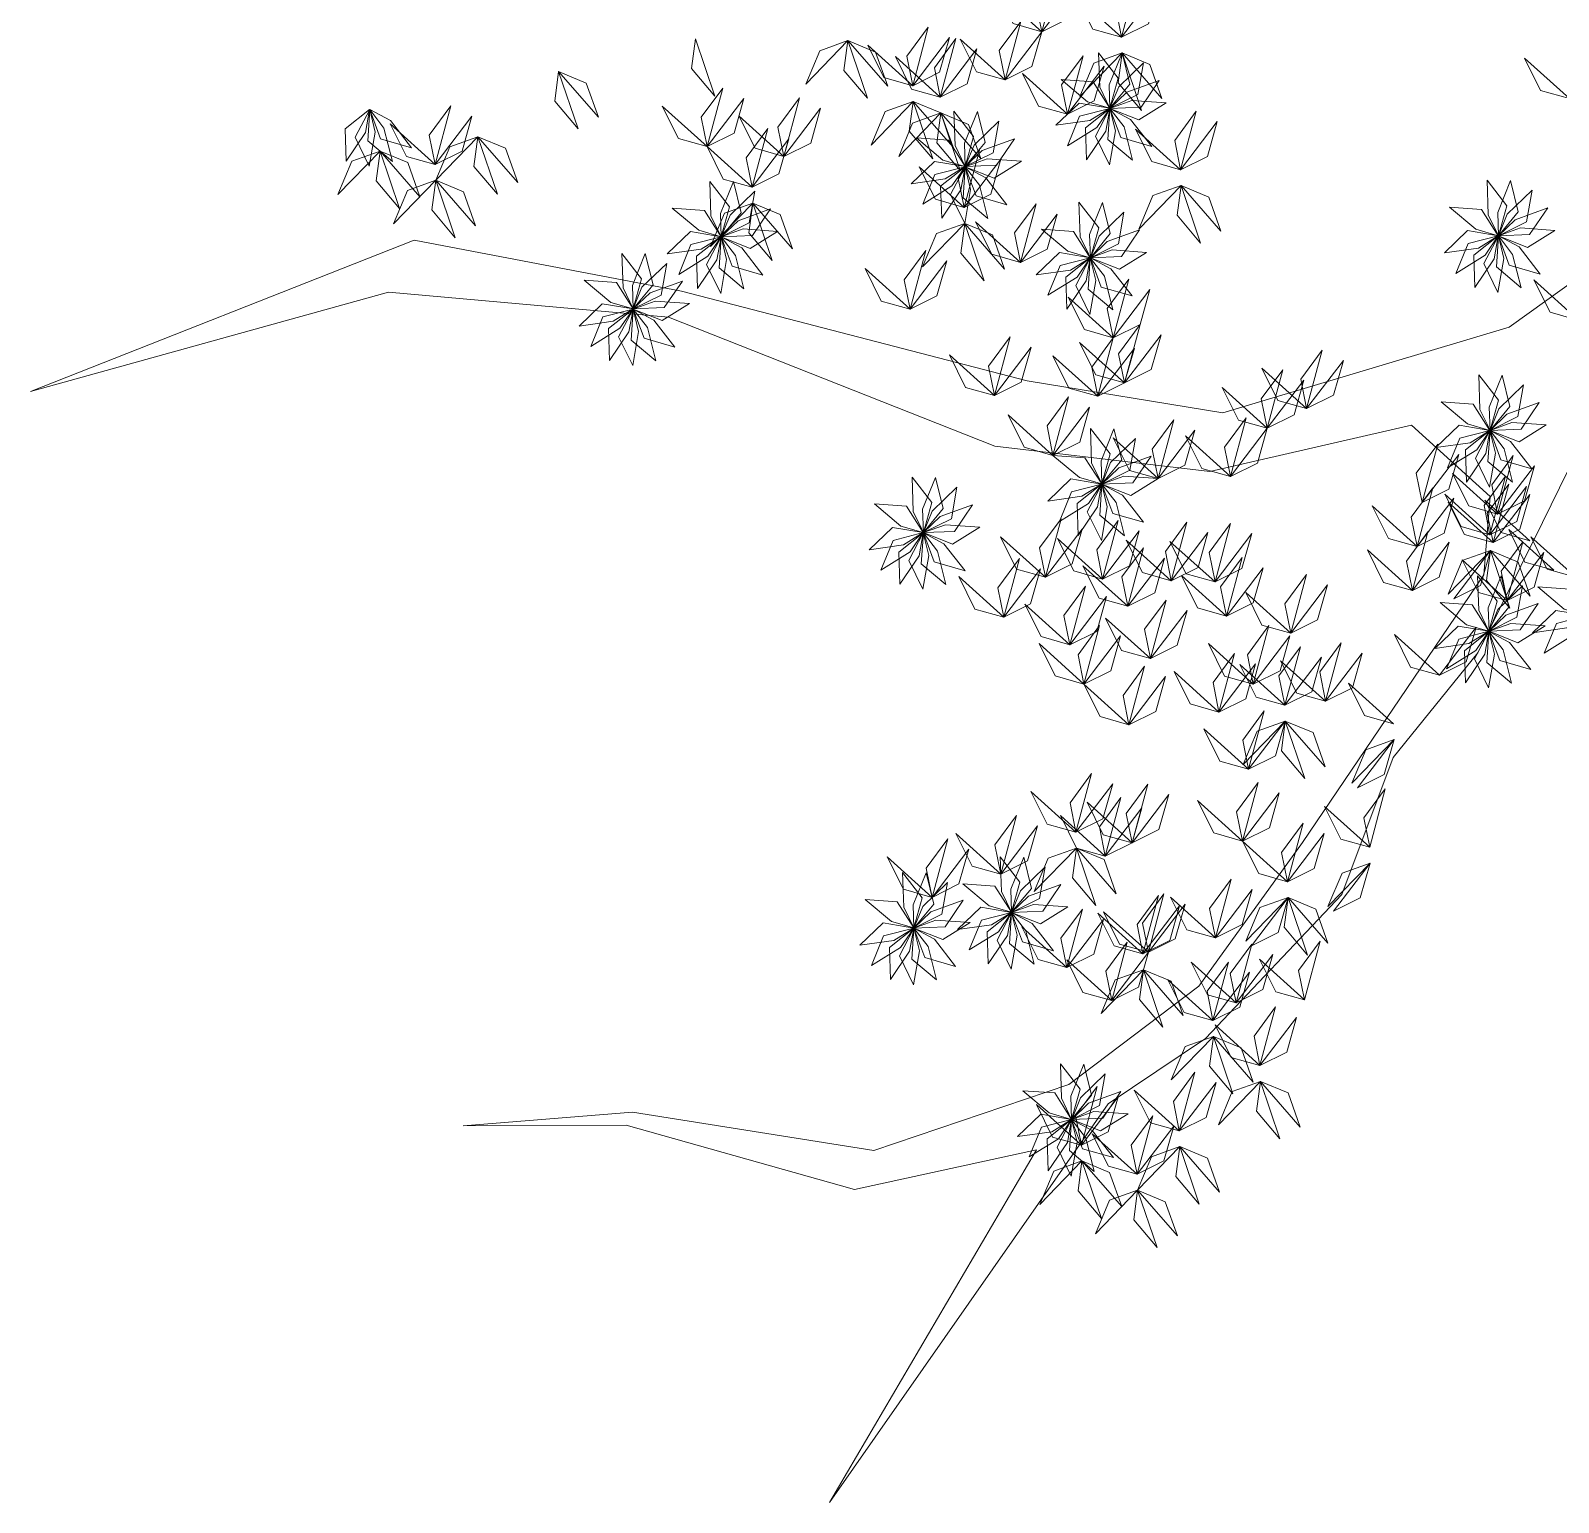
# Model space of a CAD drawing. Header units: inches. Extents: x -173 to 14008, y -3334 to 10368.
# Drawn here: x 9190.7 to 9342, y 512.4 to 658 of the extents above; entities that cross this region are included whole.
import ezdxf

# ---------------------------------------------------------------- set-up
doc = ezdxf.new("R2010")
doc.units = ezdxf.units.IN
doc.header["$MEASUREMENT"] = 0
doc.layers.add('ARREDAMENTO', color=8, linetype='Continuous', lineweight=18)

msp = doc.modelspace()

# ---------------------------------------------------------------- linework, layer by layer
at = {"layer": 'ARREDAMENTO', "lineweight": 0}
for points in [[(9290.83, 657.91), (9290.25, 660.82), (9292.37, 663.71), (9290.83, 657.91)], [(9290.83, 657.91), (9293.48, 659.23), (9294.46, 662.69), (9290.83, 657.91)], [(9298.72, 657.37), (9298.14, 660.28), (9300.26, 663.17), (9298.72, 657.37)], [(9290.83, 657.91), (9287.98, 658.72), (9286.38, 661.93), (9290.83, 657.91)], [(9298.72, 657.37), (9295.87, 658.18), (9294.27, 661.39), (9298.72, 657.37)], [(9298.72, 657.37), (9301.37, 658.69), (9302.35, 662.15), (9298.72, 657.37)], [(9278.05, 652.57), (9277.46, 655.48), (9279.59, 658.37), (9278.05, 652.57)], [(9287.2, 653.14), (9286.61, 656.04), (9288.74, 658.93), (9287.2, 653.14)], [(9287.2, 653.14), (9289.85, 654.46), (9290.83, 657.91), (9287.2, 653.14)], [(9256.55, 657.22), (9256.16, 654.28), (9258.47, 651.54), (9256.55, 657.22)], [(9271.63, 657.03), (9268.84, 656.03), (9267.46, 652.72), (9271.63, 657.03)], [(9271.63, 657.03), (9271.24, 654.09), (9273.56, 651.35), (9271.63, 657.03)], [(9271.63, 657.03), (9274.37, 655.89), (9275.57, 652.51), (9271.63, 657.03)], [(9278.05, 652.57), (9275.2, 653.38), (9273.6, 656.59), (9278.05, 652.57)], [(9278.05, 652.57), (9280.7, 653.9), (9281.68, 657.35), (9278.05, 652.57)], [(9280.78, 651.43), (9280.2, 654.34), (9282.33, 657.23), (9280.78, 651.43)], [(9287.2, 653.14), (9284.35, 653.94), (9282.75, 657.16), (9287.2, 653.14)], [(9280.78, 651.43), (9277.93, 652.24), (9276.33, 655.45), (9280.78, 651.43)], [(9280.78, 651.43), (9283.44, 652.75), (9284.41, 656.21), (9280.78, 651.43)], [(9293.37, 649.75), (9292.78, 652.65), (9294.91, 655.54), (9293.37, 649.75)], [(9298.77, 655.81), (9295.98, 654.81), (9294.6, 651.5), (9298.77, 655.81)], [(9296.44, 655.83), (9296.56, 652.42), (9297.56, 650.34), (9298.39, 653.31), (9296.44, 655.83)], [(9298.77, 655.81), (9297.5, 652.65), (9297.57, 650.34), (9299.53, 652.72), (9298.77, 655.81)], [(9298.77, 655.81), (9298.38, 652.87), (9300.7, 650.13), (9298.77, 655.81)], [(9298.77, 655.81), (9301.51, 654.67), (9302.71, 651.29), (9298.77, 655.81)], [(9343.06, 651.29), (9340.2, 652.1), (9338.6, 655.31), (9343.06, 651.29)], [(9243, 653.97), (9242.61, 651.04), (9244.92, 648.29), (9243, 653.97)], [(9243, 653.97), (9245.73, 652.83), (9246.94, 649.45), (9243, 653.97)], [(9293.37, 649.75), (9290.51, 650.55), (9288.91, 653.77), (9293.37, 649.75)], [(9293.37, 649.75), (9296.02, 651.07), (9297, 654.52), (9293.37, 649.75)], [(9300.89, 654.84), (9298.44, 652.47), (9297.57, 650.34), (9300.33, 651.71), (9300.89, 654.84)], [(9257.7, 646.54), (9257.12, 649.45), (9259.25, 652.34), (9257.7, 646.54)], [(9292.73, 653.18), (9295.34, 650.99), (9297.56, 650.34), (9295.91, 652.95), (9292.73, 653.18)], [(9302.44, 653.1), (9299.24, 651.93), (9297.57, 650.33), (9300.65, 650.46), (9302.44, 653.1)], [(9230.78, 644.78), (9230.2, 647.68), (9232.33, 650.57), (9230.78, 644.78)], [(9257.7, 646.54), (9254.85, 647.35), (9253.25, 650.56), (9257.7, 646.54)], [(9257.7, 646.54), (9260.36, 647.86), (9261.34, 651.32), (9257.7, 646.54)], [(9265.3, 645.57), (9264.71, 648.48), (9266.84, 651.37), (9265.3, 645.57)], [(9265.3, 645.57), (9267.95, 646.89), (9268.93, 650.34), (9265.3, 645.57)], [(9278.1, 651.01), (9275.31, 650.01), (9273.93, 646.7), (9278.1, 651.01)], [(9278.1, 651.01), (9277.71, 648.07), (9280.03, 645.33), (9278.1, 651.01)], [(9278.1, 651.01), (9280.84, 649.87), (9282.04, 646.49), (9278.1, 651.01)], [(9292.22, 648.65), (9295.59, 649.12), (9297.55, 650.34), (9294.51, 650.85), (9292.22, 648.65)], [(9293.37, 646.62), (9296.26, 648.42), (9297.55, 650.33), (9294.57, 649.56), (9293.37, 646.62)], [(9295.24, 645.23), (9297.15, 648.06), (9297.56, 650.33), (9295.14, 648.41), (9295.24, 645.23)], [(9297.52, 644.73), (9298.11, 648.09), (9297.56, 650.33), (9296.13, 647.59), (9297.52, 644.73)], [(9299.8, 645.2), (9298.98, 648.5), (9297.56, 650.33), (9297.37, 647.25), (9299.8, 645.2)], [(9303.14, 650.87), (9299.74, 651.11), (9297.57, 650.33), (9300.44, 649.2), (9303.14, 650.87)], [(9301.7, 646.55), (9299.6, 649.24), (9297.57, 650.33), (9298.64, 647.43), (9301.7, 646.55)], [(9221.98, 645.11), (9223.88, 647.94), (9224.29, 650.21), (9221.88, 648.29), (9221.98, 645.11)], [(9224.25, 644.61), (9224.85, 647.97), (9224.3, 650.21), (9222.87, 647.47), (9224.25, 644.61)], [(9226.54, 645.08), (9225.71, 648.38), (9224.3, 650.21), (9224.11, 647.13), (9226.54, 645.08)], [(9228.43, 646.43), (9226.34, 649.12), (9224.3, 650.21), (9225.38, 647.31), (9228.43, 646.43)], [(9230.78, 644.78), (9233.44, 646.1), (9234.41, 649.55), (9230.78, 644.78)], [(9265.3, 645.57), (9262.45, 646.38), (9260.85, 649.59), (9265.3, 645.57)], [(9280.84, 649.87), (9278.04, 648.87), (9276.66, 645.56), (9280.84, 649.87)], [(9280.84, 649.87), (9280.45, 646.93), (9282.76, 644.19), (9280.84, 649.87)], [(9280.84, 649.87), (9283.57, 648.73), (9284.78, 645.35), (9280.84, 649.87)], [(9282.12, 650.05), (9282.24, 646.64), (9283.24, 644.57), (9284.07, 647.54), (9282.12, 650.05)], [(9284.45, 650.03), (9283.17, 646.87), (9283.24, 644.56), (9285.21, 646.94), (9284.45, 650.03)], [(9286.57, 649.06), (9284.12, 646.7), (9283.25, 644.56), (9286.01, 645.93), (9286.57, 649.06)], [(9304.56, 644.25), (9303.98, 647.16), (9306.1, 650.05), (9304.56, 644.25)], [(9304.56, 644.25), (9307.22, 645.57), (9308.19, 649.03), (9304.56, 644.25)], [(9230.78, 644.78), (9227.93, 645.58), (9226.33, 648.8), (9230.78, 644.78)], [(9235.01, 647.52), (9232.22, 646.52), (9230.84, 643.21), (9235.01, 647.52)], [(9235.01, 647.52), (9234.62, 644.58), (9236.94, 641.84), (9235.01, 647.52)], [(9235.01, 647.52), (9237.75, 646.38), (9238.95, 643), (9235.01, 647.52)], [(9262.16, 642.52), (9261.57, 645.43), (9263.7, 648.32), (9262.16, 642.52)], [(9262.16, 642.52), (9264.81, 643.84), (9265.79, 647.3), (9262.16, 642.52)], [(9278.41, 647.4), (9281.02, 645.21), (9283.23, 644.56), (9281.58, 647.17), (9278.41, 647.4)], [(9288.11, 647.32), (9284.91, 646.15), (9283.25, 644.56), (9286.33, 644.69), (9288.11, 647.32)], [(9304.56, 644.25), (9301.71, 645.06), (9300.11, 648.27), (9304.56, 644.25)], [(9225.32, 646.1), (9222.53, 645.11), (9221.15, 641.79), (9225.32, 646.1)], [(9225.32, 646.1), (9224.93, 643.16), (9227.25, 640.42), (9225.32, 646.1)], [(9225.32, 646.1), (9228.06, 644.96), (9229.26, 641.58), (9225.32, 646.1)], [(9262.16, 642.52), (9259.3, 643.33), (9257.7, 646.54), (9262.16, 642.52)], [(9283.14, 640.52), (9282.56, 643.43), (9284.68, 646.32), (9283.14, 640.52)], [(9277.89, 642.87), (9281.27, 643.34), (9283.23, 644.56), (9280.19, 645.07), (9277.89, 642.87)], [(9283.14, 640.52), (9280.29, 641.33), (9278.69, 644.54), (9283.14, 640.52)], [(9279.04, 640.84), (9281.93, 642.65), (9283.23, 644.55), (9280.24, 643.79), (9279.04, 640.84)], [(9280.92, 639.46), (9282.82, 642.28), (9283.23, 644.55), (9280.81, 642.64), (9280.92, 639.46)], [(9283.19, 638.95), (9283.78, 642.31), (9283.23, 644.55), (9281.8, 641.82), (9283.19, 638.95)], [(9285.48, 639.42), (9284.65, 642.73), (9283.24, 644.55), (9283.04, 641.47), (9285.48, 639.42)], [(9283.14, 640.52), (9285.79, 641.84), (9286.77, 645.29), (9283.14, 640.52)], [(9287.37, 640.77), (9285.27, 643.46), (9283.24, 644.55), (9284.32, 641.66), (9287.37, 640.77)], [(9288.82, 645.1), (9285.42, 645.33), (9283.25, 644.55), (9286.11, 643.42), (9288.82, 645.1)], [(9230.84, 643.21), (9228.04, 642.21), (9226.66, 638.9), (9230.84, 643.21)], [(9230.84, 643.21), (9230.45, 640.27), (9232.76, 637.53), (9230.84, 643.21)], [(9230.84, 643.21), (9233.57, 642.07), (9234.78, 638.69), (9230.84, 643.21)], [(9257.97, 643.1), (9258.08, 639.7), (9259.09, 637.62), (9259.92, 640.59), (9257.97, 643.1)], [(9260.3, 643.09), (9259.02, 639.93), (9259.09, 637.62), (9261.06, 640), (9260.3, 643.09)], [(9334.9, 643.21), (9335.02, 639.8), (9336.02, 637.72), (9336.85, 640.69), (9334.9, 643.21)], [(9337.23, 643.19), (9335.95, 640.03), (9336.02, 637.72), (9337.99, 640.1), (9337.23, 643.19)], [(9262.42, 642.12), (9259.97, 639.75), (9259.09, 637.62), (9261.86, 638.99), (9262.42, 642.12)], [(9304.61, 642.69), (9301.82, 641.69), (9300.44, 638.38), (9304.61, 642.69)], [(9304.61, 642.69), (9304.22, 639.75), (9306.54, 637), (9304.61, 642.69)], [(9304.61, 642.69), (9307.35, 641.54), (9308.56, 638.16), (9304.61, 642.69)], [(9339.35, 642.22), (9336.9, 639.85), (9336.03, 637.72), (9338.79, 639.09), (9339.35, 642.22)], [(9254.25, 640.46), (9256.87, 638.26), (9259.08, 637.62), (9257.43, 640.23), (9254.25, 640.46)], [(9262.21, 640.96), (9259.42, 639.96), (9258.03, 636.65), (9262.21, 640.96)], [(9263.96, 640.38), (9260.76, 639.21), (9259.09, 637.61), (9262.18, 637.74), (9263.96, 640.38)], [(9262.21, 640.96), (9261.82, 638.02), (9264.13, 635.28), (9262.21, 640.96)], [(9262.21, 640.96), (9264.94, 639.82), (9266.15, 636.44), (9262.21, 640.96)], [(9288.72, 635.09), (9288.13, 638), (9290.26, 640.89), (9288.72, 635.09)], [(9288.72, 635.09), (9291.37, 636.41), (9292.35, 639.86), (9288.72, 635.09)], [(9294.5, 641.03), (9294.62, 637.63), (9295.63, 635.55), (9296.46, 638.52), (9294.5, 641.03)], [(9296.84, 641.01), (9295.56, 637.85), (9295.63, 635.55), (9297.6, 637.93), (9296.84, 641.01)], [(9298.96, 640.05), (9296.5, 637.68), (9295.63, 635.55), (9298.4, 636.92), (9298.96, 640.05)], [(9331.19, 640.56), (9333.8, 638.36), (9336.01, 637.72), (9334.36, 640.33), (9331.19, 640.56)], [(9340.9, 640.48), (9337.69, 639.31), (9336.03, 637.71), (9339.11, 637.84), (9340.9, 640.48)], [(9264.66, 638.15), (9261.26, 638.39), (9259.09, 637.61), (9261.96, 636.47), (9264.66, 638.15)], [(9283.19, 638.95), (9280.4, 637.96), (9279.02, 634.64), (9283.19, 638.95)], [(9283.19, 638.95), (9282.8, 636.01), (9285.12, 633.27), (9283.19, 638.95)], [(9283.19, 638.95), (9285.93, 637.81), (9287.13, 634.43), (9283.19, 638.95)], [(9288.72, 635.09), (9285.87, 635.9), (9284.27, 639.11), (9288.72, 635.09)], [(9290.79, 638.38), (9293.41, 636.19), (9295.62, 635.55), (9293.97, 638.15), (9290.79, 638.38)], [(9300.5, 638.3), (9297.3, 637.14), (9295.63, 635.54), (9298.72, 635.67), (9300.5, 638.3)], [(9330.67, 636.03), (9334.05, 636.5), (9336.01, 637.72), (9332.97, 638.23), (9330.67, 636.03)], [(9341.6, 638.25), (9338.2, 638.49), (9336.03, 637.71), (9338.9, 636.57), (9341.6, 638.25)], [(9253.74, 635.92), (9257.12, 636.4), (9259.08, 637.61), (9256.04, 638.13), (9253.74, 635.92)], [(9254.89, 633.9), (9257.78, 635.7), (9259.08, 637.61), (9256.09, 636.84), (9254.89, 633.9)], [(9256.76, 632.51), (9258.67, 635.34), (9259.08, 637.61), (9256.66, 635.69), (9256.76, 632.51)], [(9259.04, 632.01), (9259.63, 635.37), (9259.08, 637.61), (9257.65, 634.87), (9259.04, 632.01)], [(9261.32, 632.47), (9260.5, 635.78), (9259.09, 637.6), (9258.89, 634.53), (9261.32, 632.47)], [(9263.22, 633.83), (9261.12, 636.51), (9259.09, 637.6), (9260.16, 634.71), (9263.22, 633.83)], [(9331.82, 634), (9334.71, 635.8), (9336.01, 637.71), (9333.02, 636.94), (9331.82, 634)], [(9333.7, 632.61), (9335.6, 635.44), (9336.01, 637.71), (9333.59, 635.79), (9333.7, 632.61)], [(9335.97, 632.11), (9336.57, 635.47), (9336.02, 637.71), (9334.59, 634.97), (9335.97, 632.11)], [(9338.26, 632.58), (9337.43, 635.88), (9336.02, 637.7), (9335.82, 634.63), (9338.26, 632.58)], [(9340.15, 633.93), (9338.06, 636.62), (9336.02, 637.71), (9337.1, 634.81), (9340.15, 633.93)], [(9249.25, 635.97), (9249.37, 632.56), (9250.38, 630.48), (9251.21, 633.46), (9249.25, 635.97)], [(9251.58, 635.95), (9250.31, 632.79), (9250.38, 630.48), (9252.35, 632.86), (9251.58, 635.95)], [(9277.79, 630.46), (9277.2, 633.36), (9279.33, 636.25), (9277.79, 630.46)], [(9277.79, 630.46), (9280.44, 631.78), (9281.42, 635.23), (9277.79, 630.46)], [(9290.28, 633.85), (9293.66, 634.33), (9295.62, 635.54), (9292.58, 636.06), (9290.28, 633.85)], [(9291.43, 631.83), (9294.32, 633.63), (9295.62, 635.54), (9292.63, 634.77), (9291.43, 631.83)], [(9293.3, 630.44), (9295.21, 633.27), (9295.62, 635.54), (9293.2, 633.62), (9293.3, 630.44)], [(9295.58, 629.94), (9296.17, 633.29), (9295.62, 635.53), (9294.19, 632.8), (9295.58, 629.94)], [(9297.86, 630.4), (9297.04, 633.71), (9295.62, 635.53), (9295.43, 632.45), (9297.86, 630.4)], [(9301.2, 636.08), (9297.8, 636.32), (9295.63, 635.54), (9298.5, 634.4), (9301.2, 636.08)], [(9299.76, 631.76), (9297.66, 634.44), (9295.63, 635.53), (9296.7, 632.64), (9299.76, 631.76)], [(9253.71, 634.98), (9251.25, 632.62), (9250.38, 630.48), (9253.14, 631.85), (9253.71, 634.98)], [(9277.79, 630.46), (9274.93, 631.26), (9273.33, 634.48), (9277.79, 630.46)], [(9245.54, 633.32), (9248.15, 631.13), (9250.37, 630.48), (9248.72, 633.09), (9245.54, 633.32)], [(9255.25, 633.24), (9252.05, 632.07), (9250.38, 630.48), (9253.46, 630.61), (9255.25, 633.24)], [(9297.9, 627.62), (9297.31, 630.53), (9299.44, 633.42), (9297.9, 627.62)], [(9297.9, 627.62), (9300.55, 628.94), (9301.53, 632.4), (9297.9, 627.62)], [(9343.99, 629.35), (9341.13, 630.15), (9339.53, 633.36), (9343.99, 629.35)], [(9245.03, 628.79), (9248.4, 629.26), (9250.37, 630.48), (9247.32, 630.99), (9245.03, 628.79)], [(9255.95, 631.02), (9252.55, 631.25), (9250.38, 630.47), (9253.25, 629.34), (9255.95, 631.02)], [(9297.9, 627.62), (9295.05, 628.43), (9293.45, 631.64), (9297.9, 627.62)], [(9246.18, 626.76), (9249.07, 628.57), (9250.37, 630.47), (9247.38, 629.71), (9246.18, 626.76)], [(9248.05, 625.37), (9249.96, 628.2), (9250.37, 630.47), (9247.95, 628.55), (9248.05, 625.37)], [(9250.33, 624.87), (9250.92, 628.23), (9250.37, 630.47), (9248.94, 627.73), (9250.33, 624.87)], [(9252.61, 625.34), (9251.79, 628.64), (9250.37, 630.47), (9250.18, 627.39), (9252.61, 625.34)], [(9254.51, 626.69), (9252.41, 629.38), (9250.38, 630.47), (9251.45, 627.58), (9254.51, 626.69)], [(9286.13, 621.92), (9285.55, 624.82), (9287.68, 627.71), (9286.13, 621.92)], [(9299.01, 623.15), (9298.42, 626.05), (9300.55, 628.94), (9299.01, 623.15)], [(9299.01, 623.15), (9301.66, 624.47), (9302.64, 627.92), (9299.01, 623.15)], [(9286.13, 621.92), (9288.79, 623.24), (9289.76, 626.69), (9286.13, 621.92)], [(9299.01, 623.15), (9296.16, 623.96), (9294.56, 627.17), (9299.01, 623.15)], [(9296.36, 621.83), (9295.77, 624.73), (9297.9, 627.62), (9296.36, 621.83)], [(9296.36, 621.83), (9299.01, 623.15), (9299.99, 626.6), (9296.36, 621.83)], [(9317.04, 620.61), (9316.46, 623.52), (9318.59, 626.41), (9317.04, 620.61)], [(9286.13, 621.92), (9283.28, 622.72), (9281.68, 625.94), (9286.13, 621.92)], [(9296.36, 621.83), (9293.5, 622.63), (9291.9, 625.85), (9296.36, 621.83)], [(9317.04, 620.61), (9314.19, 621.42), (9312.59, 624.63), (9317.04, 620.61)], [(9317.04, 620.61), (9319.7, 621.93), (9320.68, 625.39), (9317.04, 620.61)], [(9313.14, 618.67), (9312.55, 621.57), (9314.68, 624.46), (9313.14, 618.67)], [(9313.14, 618.67), (9315.79, 619.99), (9316.77, 623.44), (9313.14, 618.67)], [(9334.07, 623.95), (9334.18, 620.54), (9335.19, 618.47), (9336.02, 621.44), (9334.07, 623.95)], [(9336.4, 623.93), (9335.12, 620.77), (9335.19, 618.46), (9337.16, 620.84), (9336.4, 623.93)], [(9291.93, 615.99), (9291.35, 618.9), (9293.47, 621.79), (9291.93, 615.99)], [(9313.14, 618.67), (9310.28, 619.47), (9308.68, 622.69), (9313.14, 618.67)], [(9338.52, 622.96), (9336.07, 620.6), (9335.19, 618.46), (9337.96, 619.83), (9338.52, 622.96)], [(9291.93, 615.99), (9294.58, 617.31), (9295.56, 620.77), (9291.93, 615.99)], [(9330.35, 621.3), (9332.97, 619.11), (9335.18, 618.46), (9333.53, 621.07), (9330.35, 621.3)], [(9340.06, 621.22), (9336.86, 620.05), (9335.19, 618.46), (9338.28, 618.59), (9340.06, 621.22)], [(9291.93, 615.99), (9289.08, 616.8), (9287.48, 620.01), (9291.93, 615.99)], [(9295.64, 618.64), (9295.76, 615.24), (9296.76, 613.16), (9297.59, 616.13), (9295.64, 618.64)], [(9297.97, 618.62), (9296.69, 615.46), (9296.77, 613.16), (9298.73, 615.53), (9297.97, 618.62)], [(9302.34, 613.69), (9301.76, 616.6), (9303.88, 619.49), (9302.34, 613.69)], [(9309.51, 613.89), (9308.92, 616.8), (9311.05, 619.69), (9309.51, 613.89)], [(9309.51, 613.89), (9312.16, 615.21), (9313.14, 618.67), (9309.51, 613.89)], [(9329.84, 616.77), (9333.22, 617.24), (9335.18, 618.46), (9332.14, 618.97), (9329.84, 616.77)], [(9340.76, 619), (9337.36, 619.23), (9335.19, 618.45), (9338.06, 617.32), (9340.76, 619)], [(9300.09, 617.66), (9297.64, 615.29), (9296.77, 613.15), (9299.53, 614.53), (9300.09, 617.66)], [(9302.34, 613.69), (9299.49, 614.5), (9297.89, 617.71), (9302.34, 613.69)], [(9302.34, 613.69), (9304.99, 615.01), (9305.97, 618.47), (9302.34, 613.69)], [(9309.51, 613.89), (9306.65, 614.7), (9305.05, 617.91), (9309.51, 613.89)], [(9328.47, 611.32), (9327.88, 614.22), (9330.01, 617.11), (9328.47, 611.32)], [(9330.99, 614.74), (9333.88, 616.55), (9335.18, 618.45), (9332.19, 617.69), (9330.99, 614.74)], [(9332.86, 613.35), (9334.77, 616.18), (9335.18, 618.45), (9332.76, 616.54), (9332.86, 613.35)], [(9335.14, 612.85), (9335.73, 616.21), (9335.18, 618.45), (9333.75, 615.72), (9335.14, 612.85)], [(9337.42, 613.32), (9336.6, 616.63), (9335.19, 618.45), (9334.99, 615.37), (9337.42, 613.32)], [(9339.32, 614.67), (9337.22, 617.36), (9335.19, 618.45), (9336.26, 615.56), (9339.32, 614.67)], [(9291.93, 615.99), (9294.54, 613.8), (9296.76, 613.16), (9295.1, 615.76), (9291.93, 615.99)], [(9301.64, 615.91), (9298.44, 614.75), (9296.77, 613.15), (9299.85, 613.28), (9301.64, 615.91)], [(9328.47, 611.32), (9331.12, 612.64), (9332.1, 616.09), (9328.47, 611.32)], [(9335.94, 610.17), (9335.36, 613.08), (9337.49, 615.97), (9335.94, 610.17)], [(9335.94, 610.17), (9333.09, 610.98), (9331.49, 614.19), (9335.94, 610.17)], [(9335.94, 610.17), (9338.6, 611.49), (9339.58, 614.95), (9335.94, 610.17)], [(9277.98, 613.83), (9278.1, 610.43), (9279.1, 608.35), (9279.93, 611.32), (9277.98, 613.83)], [(9280.31, 613.81), (9279.03, 610.65), (9279.1, 608.35), (9281.07, 610.72), (9280.31, 613.81)], [(9282.43, 612.85), (9279.98, 610.48), (9279.11, 608.34), (9281.87, 609.72), (9282.43, 612.85)], [(9291.42, 611.46), (9294.79, 611.94), (9296.75, 613.15), (9293.71, 613.67), (9291.42, 611.46)], [(9292.57, 609.43), (9295.46, 611.24), (9296.75, 613.15), (9293.76, 612.38), (9292.57, 609.43)], [(9294.44, 608.05), (9296.35, 610.88), (9296.75, 613.15), (9294.34, 611.23), (9294.44, 608.05)], [(9296.72, 607.55), (9297.31, 610.9), (9296.76, 613.14), (9295.33, 610.41), (9296.72, 607.55)], [(9299, 608.01), (9298.17, 611.32), (9296.76, 613.14), (9296.57, 610.06), (9299, 608.01)], [(9300.9, 609.37), (9298.8, 612.05), (9296.76, 613.14), (9297.84, 610.25), (9300.9, 609.37)], [(9302.34, 613.69), (9298.94, 613.93), (9296.77, 613.15), (9299.64, 612.01), (9302.34, 613.69)], [(9327.99, 606.97), (9327.4, 609.87), (9329.53, 612.76), (9327.99, 606.97)], [(9335.18, 608.13), (9334.6, 611.04), (9336.72, 613.93), (9335.18, 608.13)], [(9335.5, 607.35), (9334.91, 610.26), (9337.04, 613.15), (9335.5, 607.35)], [(9335.18, 608.13), (9337.84, 609.45), (9338.81, 612.9), (9335.18, 608.13)], [(9274.27, 611.18), (9276.88, 608.99), (9279.09, 608.35), (9277.44, 610.95), (9274.27, 611.18)], [(9283.97, 611.1), (9280.77, 609.94), (9279.11, 608.34), (9282.19, 608.47), (9283.97, 611.1)], [(9327.99, 606.97), (9330.64, 608.29), (9331.62, 611.74), (9327.99, 606.97)], [(9335.18, 608.13), (9332.33, 608.94), (9330.73, 612.15), (9335.18, 608.13)], [(9335.5, 607.35), (9332.65, 608.16), (9331.05, 611.37), (9335.5, 607.35)], [(9339.14, 607.53), (9336.29, 608.34), (9334.69, 611.55), (9339.14, 607.53)], [(9335.5, 607.35), (9338.15, 608.67), (9339.13, 612.12), (9335.5, 607.35)], [(9291.19, 603.92), (9290.6, 606.83), (9292.73, 609.72), (9291.19, 603.92)], [(9296.84, 603.74), (9296.26, 606.65), (9298.38, 609.54), (9296.84, 603.74)], [(9327.99, 606.97), (9325.13, 607.77), (9323.54, 610.98), (9327.99, 606.97)], [(9273.75, 606.65), (9277.13, 607.13), (9279.09, 608.34), (9276.05, 608.86), (9273.75, 606.65)], [(9274.9, 604.62), (9277.79, 606.43), (9279.09, 608.34), (9276.1, 607.57), (9274.9, 604.62)], [(9276.78, 603.24), (9278.68, 606.06), (9279.09, 608.33), (9276.67, 606.42), (9276.78, 603.24)], [(9279.05, 602.74), (9279.64, 606.09), (9279.09, 608.33), (9277.66, 605.6), (9279.05, 602.74)], [(9281.34, 603.2), (9280.51, 606.51), (9279.1, 608.33), (9278.9, 605.25), (9281.34, 603.2)], [(9283.23, 604.56), (9281.13, 607.24), (9279.1, 608.33), (9280.18, 605.44), (9283.23, 604.56)], [(9284.68, 608.88), (9281.28, 609.12), (9279.11, 608.34), (9281.97, 607.2), (9284.68, 608.88)], [(9291.19, 603.92), (9293.84, 605.24), (9294.82, 608.69), (9291.19, 603.92)], [(9296.84, 603.74), (9299.5, 605.06), (9300.47, 608.52), (9296.84, 603.74)], [(9303.64, 603.57), (9303.06, 606.48), (9305.18, 609.37), (9303.64, 603.57)], [(9303.64, 603.57), (9306.29, 604.89), (9307.27, 608.35), (9303.64, 603.57)], [(9307.97, 603.46), (9307.38, 606.37), (9309.51, 609.26), (9307.97, 603.46)], [(9307.97, 603.46), (9310.62, 604.78), (9311.6, 608.24), (9307.97, 603.46)], [(9327.51, 602.61), (9326.92, 605.52), (9329.05, 608.41), (9327.51, 602.61)], [(9341.5, 604.62), (9338.64, 605.43), (9337.04, 608.64), (9341.5, 604.62)], [(9291.19, 603.92), (9288.33, 604.73), (9286.73, 607.94), (9291.19, 603.92)], [(9296.84, 603.74), (9293.99, 604.55), (9292.39, 607.76), (9296.84, 603.74)], [(9299.34, 601.05), (9298.76, 603.96), (9300.89, 606.85), (9299.34, 601.05)], [(9303.64, 603.57), (9300.79, 604.38), (9299.19, 607.59), (9303.64, 603.57)], [(9307.97, 603.46), (9305.11, 604.27), (9303.51, 607.48), (9307.97, 603.46)], [(9327.51, 602.61), (9324.66, 603.42), (9323.06, 606.63), (9327.51, 602.61)], [(9327.51, 602.61), (9330.16, 603.94), (9331.14, 607.39), (9327.51, 602.61)], [(9335.23, 606.56), (9332.44, 605.57), (9331.06, 602.26), (9335.23, 606.56)], [(9331.6, 601.79), (9334.26, 603.11), (9335.23, 606.56), (9331.6, 601.79)], [(9335.23, 606.56), (9334.84, 603.62), (9337.16, 600.88), (9335.23, 606.56)], [(9335.23, 606.56), (9337.97, 605.42), (9339.18, 602.04), (9335.23, 606.56)], [(9336.89, 601.62), (9336.31, 604.53), (9338.43, 607.42), (9336.89, 601.62)], [(9343.69, 603.92), (9340.84, 604.73), (9339.24, 607.94), (9343.69, 603.92)], [(9287.07, 599.97), (9286.48, 602.88), (9288.61, 605.77), (9287.07, 599.97)], [(9299.34, 601.05), (9296.49, 601.86), (9294.89, 605.07), (9299.34, 601.05)], [(9299.34, 601.05), (9302, 602.37), (9302.97, 605.83), (9299.34, 601.05)], [(9309.11, 600.08), (9308.52, 602.99), (9310.65, 605.88), (9309.11, 600.08)], [(9336.89, 601.62), (9334.04, 602.43), (9332.44, 605.64), (9336.89, 601.62)], [(9336.89, 601.62), (9339.55, 602.94), (9340.52, 606.39), (9336.89, 601.62)], [(9287.07, 599.97), (9284.21, 600.78), (9282.61, 603.99), (9287.07, 599.97)], [(9287.07, 599.97), (9289.72, 601.29), (9290.7, 604.75), (9287.07, 599.97)], [(9309.11, 600.08), (9306.25, 600.89), (9304.65, 604.1), (9309.11, 600.08)], [(9309.11, 600.08), (9311.76, 601.4), (9312.74, 604.86), (9309.11, 600.08)], [(9315.47, 598.39), (9314.88, 601.3), (9317.01, 604.19), (9315.47, 598.39)], [(9333.96, 604.07), (9334.08, 600.67), (9335.08, 598.59), (9335.91, 601.56), (9333.96, 604.07)], [(9336.29, 604.05), (9335.01, 600.89), (9335.09, 598.59), (9337.05, 600.97), (9336.29, 604.05)], [(9293.6, 597.25), (9293.02, 600.15), (9295.14, 603.04), (9293.6, 597.25)], [(9293.6, 597.25), (9293.02, 600.15), (9295.14, 603.04), (9293.6, 597.25)], [(9293.6, 597.25), (9296.26, 598.57), (9297.23, 602.02), (9293.6, 597.25)], [(9293.6, 597.25), (9296.26, 598.57), (9297.23, 602.02), (9293.6, 597.25)], [(9315.47, 598.39), (9312.61, 599.2), (9311.02, 602.41), (9315.47, 598.39)], [(9315.47, 598.39), (9318.12, 599.71), (9319.1, 603.16), (9315.47, 598.39)], [(9338.41, 603.09), (9335.96, 600.72), (9335.09, 598.59), (9337.85, 599.96), (9338.41, 603.09)], [(9339.92, 602.97), (9342.53, 600.78), (9344.75, 600.14), (9343.1, 602.74), (9339.92, 602.97)], [(9293.6, 597.25), (9290.75, 598.05), (9289.15, 601.27), (9293.6, 597.25)], [(9293.6, 597.25), (9290.75, 598.05), (9289.15, 601.27), (9293.6, 597.25)], [(9301.57, 595.87), (9300.99, 598.78), (9303.12, 601.67), (9301.57, 595.87)], [(9301.57, 595.87), (9304.23, 597.19), (9305.21, 600.64), (9301.57, 595.87)], [(9330.25, 601.42), (9332.86, 599.23), (9335.08, 598.59), (9333.42, 601.19), (9330.25, 601.42)], [(9339.96, 601.34), (9336.76, 600.18), (9335.09, 598.58), (9338.17, 598.71), (9339.96, 601.34)], [(9339.41, 598.44), (9342.78, 598.92), (9344.74, 600.13), (9341.7, 600.65), (9339.41, 598.44)], [(9295, 593.35), (9294.41, 596.26), (9296.54, 599.15), (9295, 593.35)], [(9301.57, 595.87), (9298.72, 596.68), (9297.12, 599.89), (9301.57, 595.87)], [(9311.76, 593.35), (9311.18, 596.25), (9313.3, 599.14), (9311.76, 593.35)], [(9329.74, 596.89), (9333.11, 597.37), (9335.07, 598.58), (9332.03, 599.1), (9329.74, 596.89)], [(9330.18, 594.23), (9332.83, 595.55), (9333.81, 599), (9330.18, 594.23)], [(9340.66, 599.12), (9337.26, 599.36), (9335.09, 598.58), (9337.96, 597.44), (9340.66, 599.12)], [(9340.56, 596.42), (9343.45, 598.22), (9344.74, 600.13), (9341.76, 599.36), (9340.56, 596.42)], [(9295, 593.35), (9297.65, 594.67), (9298.63, 598.13), (9295, 593.35)], [(9311.76, 593.35), (9314.41, 594.67), (9315.39, 598.12), (9311.76, 593.35)], [(9318.91, 591.65), (9318.33, 594.55), (9320.45, 597.44), (9318.91, 591.65)], [(9330.18, 594.23), (9327.33, 595.03), (9325.73, 598.25), (9330.18, 594.23)], [(9330.89, 594.87), (9333.78, 596.67), (9335.07, 598.58), (9332.09, 597.81), (9330.89, 594.87)], [(9332.76, 593.48), (9334.67, 596.31), (9335.07, 598.58), (9332.66, 596.66), (9332.76, 593.48)], [(9335.04, 592.98), (9335.63, 596.33), (9335.08, 598.57), (9333.65, 595.84), (9335.04, 592.98)], [(9337.32, 593.44), (9336.49, 596.75), (9335.08, 598.57), (9334.89, 595.49), (9337.32, 593.44)], [(9339.22, 594.8), (9337.12, 597.48), (9335.08, 598.57), (9336.16, 595.68), (9339.22, 594.8)], [(9295, 593.35), (9292.15, 594.16), (9290.55, 597.37), (9295, 593.35)], [(9311.76, 593.35), (9308.91, 594.15), (9307.31, 597.37), (9311.76, 593.35)], [(9308.36, 590.59), (9307.78, 593.5), (9309.9, 596.39), (9308.36, 590.59)], [(9314.88, 591.26), (9314.3, 594.16), (9316.42, 597.05), (9314.88, 591.26)], [(9314.88, 591.26), (9317.54, 592.58), (9318.51, 596.03), (9314.88, 591.26)], [(9318.91, 591.65), (9321.57, 592.97), (9322.54, 596.42), (9318.91, 591.65)], [(9299.45, 589.33), (9298.87, 592.24), (9300.99, 595.13), (9299.45, 589.33)], [(9308.36, 590.59), (9305.51, 591.4), (9303.91, 594.61), (9308.36, 590.59)], [(9308.36, 590.59), (9311.02, 591.91), (9311.99, 595.37), (9308.36, 590.59)], [(9314.88, 591.26), (9312.03, 592.06), (9310.43, 595.28), (9314.88, 591.26)], [(9318.91, 591.65), (9316.06, 592.45), (9314.46, 595.67), (9318.91, 591.65)], [(9299.45, 589.33), (9296.6, 590.14), (9295, 593.35), (9299.45, 589.33)], [(9299.45, 589.33), (9302.1, 590.65), (9303.08, 594.11), (9299.45, 589.33)], [(9325.63, 589.43), (9322.78, 590.23), (9321.18, 593.44), (9325.63, 589.43)], [(9311.3, 584.92), (9310.72, 587.82), (9312.85, 590.71), (9311.3, 584.92)], [(9311.3, 584.92), (9308.45, 585.72), (9306.85, 588.94), (9311.3, 584.92)], [(9314.93, 589.69), (9312.14, 588.7), (9310.76, 585.38), (9314.93, 589.69)], [(9311.3, 584.92), (9313.96, 586.24), (9314.93, 589.69), (9311.3, 584.92)], [(9311.3, 584.92), (9313.96, 586.24), (9314.93, 589.69), (9311.3, 584.92)], [(9314.93, 589.69), (9314.54, 586.75), (9316.86, 584.01), (9314.93, 589.69)], [(9314.93, 589.69), (9317.67, 588.55), (9318.88, 585.17), (9314.93, 589.69)], [(9325.69, 587.86), (9322.89, 586.86), (9321.51, 583.55), (9325.69, 587.86)], [(9322.06, 583.08), (9324.71, 584.41), (9325.69, 587.86), (9322.06, 583.08)], [(9294.2, 578.69), (9293.62, 581.6), (9295.75, 584.49), (9294.2, 578.69)], [(9294.2, 578.69), (9291.35, 579.5), (9289.75, 582.71), (9294.2, 578.69)], [(9294.2, 578.69), (9296.86, 580.02), (9297.84, 583.47), (9294.2, 578.69)], [(9299.76, 577.64), (9299.18, 580.55), (9301.31, 583.44), (9299.76, 577.64)], [(9299.76, 577.64), (9302.42, 578.96), (9303.39, 582.42), (9299.76, 577.64)], [(9310.7, 577.81), (9310.11, 580.72), (9312.24, 583.61), (9310.7, 577.81)], [(9310.7, 577.81), (9313.35, 579.13), (9314.33, 582.58), (9310.7, 577.81)], [(9323.28, 577.21), (9322.69, 580.11), (9324.82, 583), (9323.28, 577.21)], [(9299.76, 577.64), (9296.91, 578.45), (9295.31, 581.66), (9299.76, 577.64)], [(9297.11, 576.32), (9296.52, 579.23), (9298.65, 582.12), (9297.11, 576.32)], [(9297.11, 576.32), (9299.76, 577.64), (9300.74, 581.1), (9297.11, 576.32)], [(9310.7, 577.81), (9307.84, 578.62), (9306.24, 581.83), (9310.7, 577.81)], [(9323.28, 577.21), (9320.42, 578.01), (9318.82, 581.23), (9323.28, 577.21)], [(9286.77, 574.55), (9286.19, 577.45), (9288.31, 580.34), (9286.77, 574.55)], [(9286.77, 574.55), (9289.42, 575.87), (9290.4, 579.32), (9286.77, 574.55)], [(9297.11, 576.32), (9294.26, 577.13), (9292.66, 580.34), (9297.11, 576.32)], [(9315.15, 573.79), (9314.56, 576.7), (9316.69, 579.59), (9315.15, 573.79)], [(9279.97, 572.25), (9279.39, 575.15), (9281.51, 578.04), (9279.97, 572.25)], [(9286.77, 574.55), (9283.92, 575.35), (9282.32, 578.57), (9286.77, 574.55)], [(9315.15, 573.79), (9312.3, 574.6), (9310.7, 577.81), (9315.15, 573.79)], [(9315.15, 573.79), (9317.8, 575.11), (9318.78, 578.57), (9315.15, 573.79)], [(9279.97, 572.25), (9277.12, 573.05), (9275.52, 576.27), (9279.97, 572.25)], [(9279.97, 572.25), (9282.62, 573.57), (9283.6, 577.02), (9279.97, 572.25)], [(9286.71, 576.25), (9286.83, 572.84), (9287.83, 570.77), (9288.66, 573.74), (9286.71, 576.25)], [(9289.04, 576.23), (9287.76, 573.07), (9287.84, 570.77), (9289.8, 573.14), (9289.04, 576.23)], [(9294.26, 577.13), (9291.46, 576.13), (9290.08, 572.82), (9294.26, 577.13)], [(9294.26, 577.13), (9293.87, 574.19), (9296.18, 571.45), (9294.26, 577.13)], [(9294.26, 577.13), (9296.99, 575.99), (9298.2, 572.61), (9294.26, 577.13)], [(9277.04, 574.7), (9277.16, 571.29), (9278.16, 569.22), (9278.99, 572.19), (9277.04, 574.7)], [(9291.16, 575.27), (9288.71, 572.9), (9287.84, 570.76), (9290.6, 572.13), (9291.16, 575.27)], [(9323.33, 575.64), (9320.54, 574.65), (9319.15, 571.33), (9323.33, 575.64)], [(9319.7, 570.87), (9322.35, 572.19), (9323.33, 575.64), (9319.7, 570.87)], [(9279.37, 574.68), (9278.09, 571.52), (9278.17, 569.21), (9280.13, 571.59), (9279.37, 574.68)], [(9281.49, 573.72), (9279.04, 571.35), (9278.17, 569.21), (9280.93, 570.58), (9281.49, 573.72)], [(9283, 573.6), (9285.61, 571.41), (9287.83, 570.77), (9286.17, 573.37), (9283, 573.6)], [(9292.71, 573.52), (9289.51, 572.36), (9287.84, 570.76), (9290.92, 570.89), (9292.71, 573.52)], [(9308.02, 568.24), (9307.43, 571.15), (9309.56, 574.04), (9308.02, 568.24)], [(9273.33, 572.05), (9275.94, 569.86), (9278.16, 569.22), (9276.5, 571.82), (9273.33, 572.05)], [(9283.04, 571.97), (9279.83, 570.8), (9278.17, 569.21), (9281.25, 569.34), (9283.04, 571.97)], [(9300.83, 566.65), (9300.25, 569.55), (9302.38, 572.44), (9300.83, 566.65)], [(9301.37, 566.81), (9300.79, 569.71), (9302.92, 572.6), (9301.37, 566.81)], [(9308.02, 568.24), (9305.17, 569.05), (9303.57, 572.26), (9308.02, 568.24)], [(9308.02, 568.24), (9310.67, 569.56), (9311.65, 573.02), (9308.02, 568.24)], [(9315.2, 572.22), (9312.41, 571.23), (9311.03, 567.92), (9315.2, 572.22)], [(9311.57, 567.45), (9314.22, 568.77), (9315.2, 572.22), (9311.57, 567.45)], [(9315.2, 572.22), (9314.81, 569.29), (9317.13, 566.54), (9315.2, 572.22)], [(9315.2, 572.22), (9317.94, 571.08), (9319.14, 567.7), (9315.2, 572.22)], [(9282.49, 569.07), (9285.86, 569.54), (9287.82, 570.76), (9284.78, 571.27), (9282.49, 569.07)], [(9283.64, 567.04), (9286.53, 568.85), (9287.82, 570.76), (9284.84, 569.99), (9283.64, 567.04)], [(9285.51, 565.66), (9287.42, 568.48), (9287.82, 570.75), (9285.41, 568.84), (9285.51, 565.66)], [(9287.79, 565.15), (9288.38, 568.51), (9287.83, 570.75), (9286.4, 568.02), (9287.79, 565.15)], [(9290.07, 565.62), (9289.24, 568.93), (9287.83, 570.75), (9287.64, 567.67), (9290.07, 565.62)], [(9291.97, 566.97), (9289.87, 569.66), (9287.83, 570.75), (9288.91, 567.86), (9291.97, 566.97)], [(9293.41, 571.3), (9290.01, 571.54), (9287.84, 570.75), (9290.71, 569.62), (9293.41, 571.3)], [(9293.31, 565.3), (9292.72, 568.2), (9294.85, 571.09), (9293.31, 565.3)], [(9300.83, 566.65), (9297.98, 567.45), (9296.38, 570.67), (9300.83, 566.65)], [(9301.37, 566.81), (9298.52, 567.61), (9296.92, 570.82), (9301.37, 566.81)], [(9300.83, 566.65), (9303.49, 567.97), (9304.46, 571.42), (9300.83, 566.65)], [(9301.37, 566.81), (9304.03, 568.13), (9305, 571.58), (9301.37, 566.81)], [(9272.82, 567.52), (9276.19, 567.99), (9278.15, 569.21), (9275.11, 569.72), (9272.82, 567.52)], [(9273.96, 565.49), (9276.85, 567.3), (9278.15, 569.21), (9275.16, 568.44), (9273.96, 565.49)], [(9275.84, 564.11), (9277.74, 566.93), (9278.15, 569.2), (9275.74, 567.29), (9275.84, 564.11)], [(9278.11, 563.6), (9278.71, 566.96), (9278.16, 569.2), (9276.73, 566.47), (9278.11, 563.6)], [(9280.4, 564.07), (9279.57, 567.38), (9278.16, 569.2), (9277.97, 566.12), (9280.4, 564.07)], [(9282.29, 565.42), (9280.2, 568.11), (9278.16, 569.2), (9279.24, 566.31), (9282.29, 565.42)], [(9283.74, 569.75), (9280.34, 569.99), (9278.17, 569.2), (9281.04, 568.07), (9283.74, 569.75)], [(9293.31, 565.3), (9290.45, 566.1), (9288.85, 569.32), (9293.31, 565.3)], [(9293.31, 565.3), (9295.96, 566.62), (9296.94, 570.07), (9293.31, 565.3)], [(9297.74, 562.03), (9297.16, 564.94), (9299.29, 567.83), (9297.74, 562.03)], [(9310.06, 561.8), (9309.47, 564.71), (9311.6, 567.6), (9310.06, 561.8)], [(9316.83, 562.1), (9316.24, 565.01), (9318.37, 567.9), (9316.83, 562.1)], [(9297.74, 562.03), (9294.89, 562.84), (9293.29, 566.05), (9297.74, 562.03)], [(9297.74, 562.03), (9300.4, 563.35), (9301.37, 566.81), (9297.74, 562.03)], [(9310.06, 561.8), (9307.21, 562.61), (9305.61, 565.82), (9310.06, 561.8)], [(9307.76, 560.06), (9307.18, 562.96), (9309.31, 565.85), (9307.76, 560.06)], [(9310.06, 561.8), (9312.71, 563.12), (9313.69, 566.58), (9310.06, 561.8)], [(9316.83, 562.1), (9313.98, 562.91), (9312.38, 566.12), (9316.83, 562.1)], [(9300.89, 565.08), (9298.09, 564.08), (9296.71, 560.77), (9300.89, 565.08)], [(9300.89, 565.08), (9300.5, 562.14), (9302.81, 559.4), (9300.89, 565.08)], [(9300.89, 565.08), (9303.62, 563.94), (9304.83, 560.56), (9300.89, 565.08)], [(9307.76, 560.06), (9310.42, 561.38), (9311.39, 564.83), (9307.76, 560.06)], [(9307.76, 560.06), (9304.91, 560.86), (9303.31, 564.08), (9307.76, 560.06)], [(9312.42, 555.6), (9311.84, 558.51), (9313.96, 561.4), (9312.42, 555.6)], [(9312.42, 555.6), (9309.57, 556.41), (9307.97, 559.62), (9312.42, 555.6)], [(9312.42, 555.6), (9315.07, 556.92), (9316.05, 560.37), (9312.42, 555.6)], [(9307.82, 558.49), (9305.02, 557.49), (9303.64, 554.18), (9307.82, 558.49)], [(9307.82, 558.49), (9307.43, 555.55), (9309.74, 552.81), (9307.82, 558.49)], [(9307.82, 558.49), (9310.55, 557.35), (9311.76, 553.97), (9307.82, 558.49)], [(9292.66, 555.76), (9292.78, 552.36), (9293.78, 550.28), (9294.61, 553.25), (9292.66, 555.76)], [(9294.99, 555.75), (9293.71, 552.59), (9293.78, 550.28), (9295.75, 552.66), (9294.99, 555.75)], [(9297.11, 554.78), (9294.66, 552.41), (9293.79, 550.28), (9296.55, 551.65), (9297.11, 554.78)], [(9294.75, 547.73), (9294.16, 550.63), (9296.29, 553.52), (9294.75, 547.73)], [(9304.43, 549.14), (9303.85, 552.05), (9305.98, 554.94), (9304.43, 549.14)], [(9304.43, 549.14), (9307.09, 550.46), (9308.07, 553.92), (9304.43, 549.14)], [(9312.47, 554.03), (9309.68, 553.04), (9308.3, 549.73), (9312.47, 554.03)], [(9312.47, 554.03), (9312.08, 551.09), (9314.4, 548.35), (9312.47, 554.03)], [(9312.47, 554.03), (9315.21, 552.89), (9316.41, 549.51), (9312.47, 554.03)], [(9288.95, 553.11), (9291.56, 550.92), (9293.77, 550.28), (9292.12, 552.89), (9288.95, 553.11)], [(9298.65, 553.04), (9295.45, 551.87), (9293.79, 550.27), (9296.87, 550.4), (9298.65, 553.04)], [(9294.75, 547.73), (9297.4, 549.05), (9298.38, 552.5), (9294.75, 547.73)], [(9304.43, 549.14), (9301.58, 549.95), (9299.98, 553.16), (9304.43, 549.14)], [(9288.43, 548.58), (9291.81, 549.06), (9293.77, 550.27), (9290.73, 550.79), (9288.43, 548.58)], [(9294.75, 547.73), (9291.89, 548.53), (9290.29, 551.75), (9294.75, 547.73)], [(9299.36, 550.81), (9295.96, 551.05), (9293.79, 550.27), (9296.65, 549.13), (9299.36, 550.81)], [(9300.26, 544.84), (9299.68, 547.74), (9301.8, 550.63), (9300.26, 544.84)], [(9289.58, 546.56), (9292.47, 548.36), (9293.77, 550.27), (9290.78, 549.5), (9289.58, 546.56)], [(9291.46, 545.17), (9293.36, 548), (9293.77, 550.27), (9291.35, 548.35), (9291.46, 545.17)], [(9293.73, 544.67), (9294.32, 548.03), (9293.77, 550.27), (9292.34, 547.53), (9293.73, 544.67)], [(9296.02, 545.13), (9295.19, 548.44), (9293.78, 550.26), (9293.58, 547.19), (9296.02, 545.13)], [(9297.91, 546.49), (9295.81, 549.17), (9293.78, 550.26), (9294.86, 547.37), (9297.91, 546.49)], [(9300.26, 544.84), (9302.91, 546.16), (9303.89, 549.61), (9300.26, 544.84)], [(9300.26, 544.84), (9297.41, 545.64), (9295.81, 548.86), (9300.26, 544.84)], [(9304.49, 547.58), (9301.69, 546.58), (9300.31, 543.27), (9304.49, 547.58)], [(9304.49, 547.58), (9304.1, 544.64), (9306.41, 541.9), (9304.49, 547.58)], [(9304.49, 547.58), (9307.22, 546.44), (9308.43, 543.06), (9304.49, 547.58)], [(9294.8, 546.16), (9292.01, 545.16), (9290.63, 541.85), (9294.8, 546.16)], [(9294.8, 546.16), (9294.41, 543.22), (9296.73, 540.48), (9294.8, 546.16)], [(9294.8, 546.16), (9297.54, 545.02), (9298.74, 541.64), (9294.8, 546.16)], [(9300.31, 543.27), (9297.52, 542.27), (9296.14, 538.96), (9300.31, 543.27)], [(9300.31, 543.27), (9299.92, 540.33), (9302.24, 537.59), (9300.31, 543.27)], [(9300.31, 543.27), (9303.05, 542.13), (9304.25, 538.75), (9300.31, 543.27)]]:
    msp.add_lwpolyline(points, dxfattribs=at)
at = {"layer": 'ARREDAMENTO', "linetype": 'Continuous', "lineweight": 0}
msp.add_lwpolyline([(9357, 642.95), (9337.07, 628.69), (9308.73, 620.2), (9289.37, 623.35), (9255.17, 632.24), (9228.71, 637.3), (9190.73, 622.32), (9226.15, 632.13), (9253.89, 629.66), (9286.18, 616.89), (9307.46, 614.39), (9327.43, 618.98), (9335.2, 611.92), (9334.58, 604.18), (9316.63, 577.67), (9306.37, 563.45), (9293.51, 553.73), (9274.19, 547.2), (9250.32, 550.98), (9233.56, 549.63), (9249.68, 549.69), (9272.27, 543.33), (9290.31, 547.27), (9269.81, 512.37), (9297.39, 551.81), (9307.03, 558.29), (9320.52, 572.53), (9325.62, 586.09), (9333.97, 596.44), (9340.37, 609.36), (9345.48, 619.69)], dxfattribs=at)

doc.saveas('drawing.dxf')
